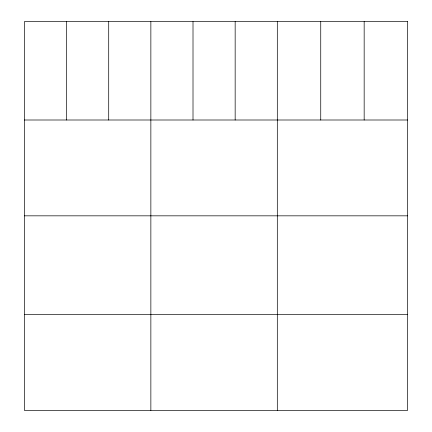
<?xml version="1.0" encoding="UTF-8"?>
<svg xmlns="http://www.w3.org/2000/svg" width="432" height="432" viewBox="0 0 432 432"><rect width="100%" height="100%" fill="white"/><g stroke="black" fill="none" stroke-linecap="round" stroke-linejoin="round"><path stroke-width="0.65" d="M24.408 119.999L407.592 119.999M24.408 215.833L407.592 215.833M24.408 314.566L407.592 314.566M364.165 21.6L364.165 119.999M320.738 21.6L320.738 119.999M277.312 21.6L277.312 410.4M235.159 21.6L235.159 119.999M193.007 21.6L193.007 119.999M150.86 21.6L150.86 410.4M108.707 21.6L108.707 119.999M66.555 21.6L66.555 119.999M407.592 21.6L24.408 21.6L24.408 410.4L407.592 410.4L407.592 21.6"/></g></svg>
